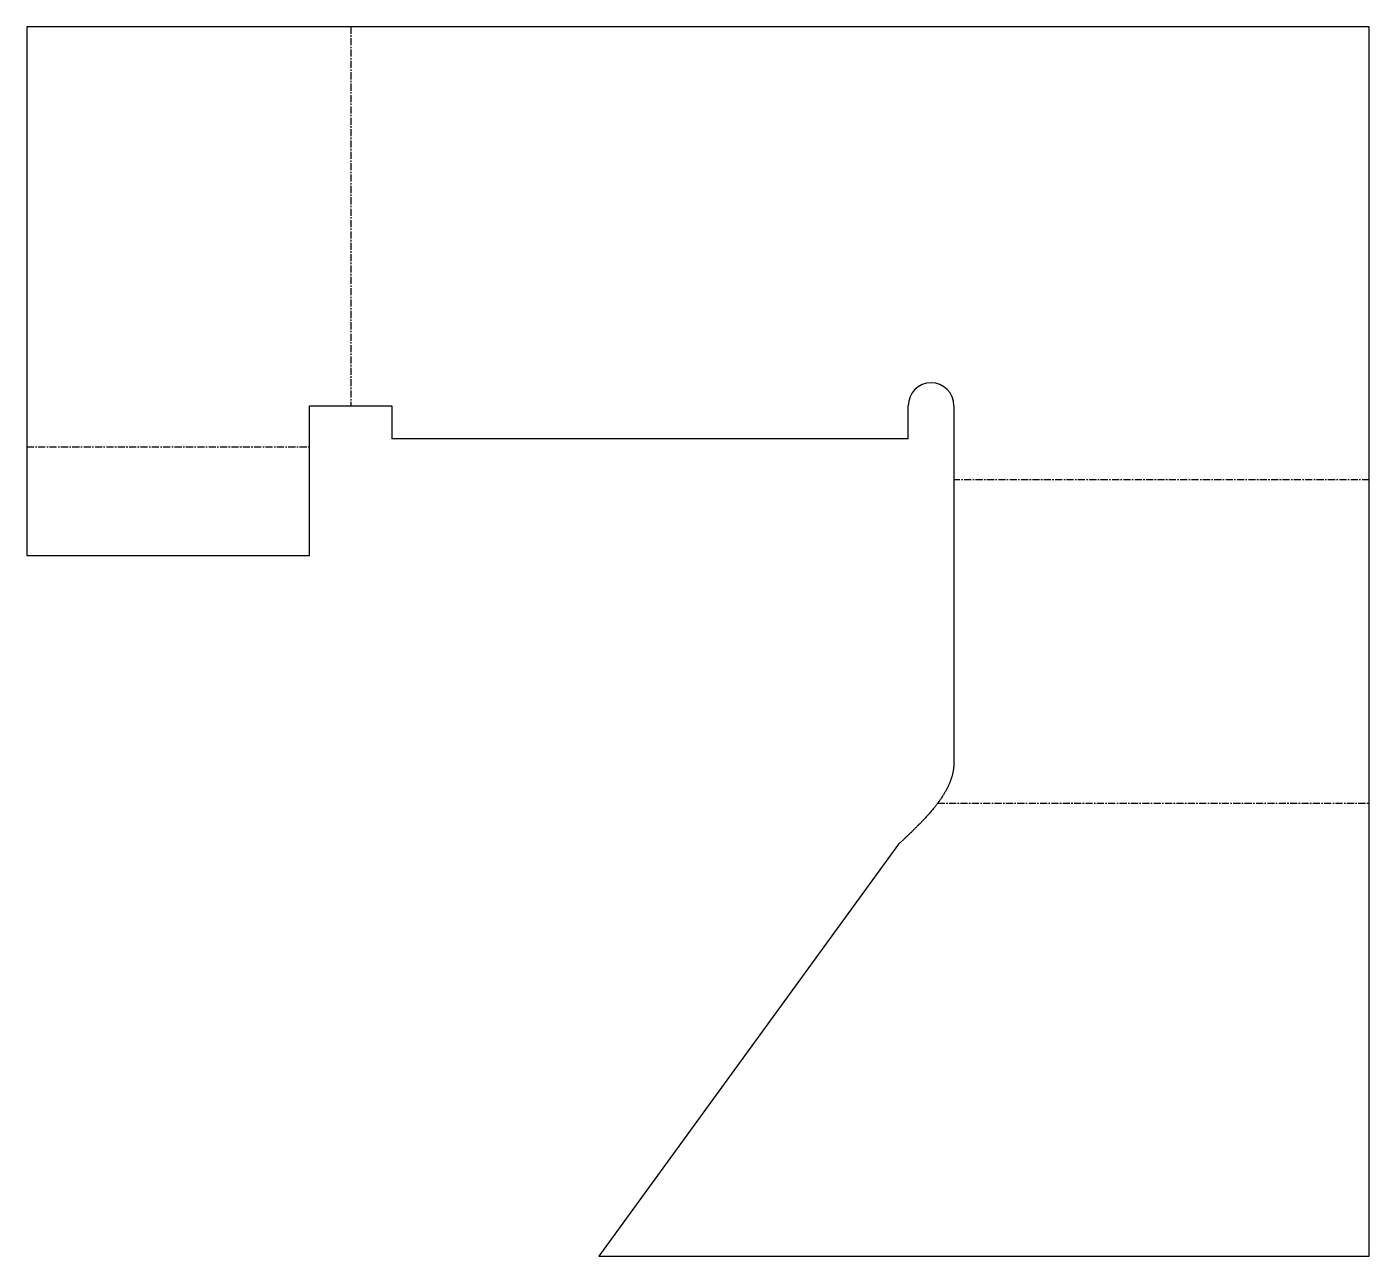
# Model space of a CAD drawing. Extents: x -62.4 to 31.1, y -15.1 to 70.6.
import ezdxf

# ---------------------------------------------------------------- set-up
doc = ezdxf.new("R2010")
doc.units = 0
doc.linetypes.add('CENTER', pattern=[0.787402, 0.492126, -0.098425, 0.098425, -0.098425])
for name, color, linetype in [('SHEETMETAL_BEND_LINES_DOWN', 7, 'CENTER'), ('SHEETMETAL_BEND_LINES_UP', 7, 'CENTER'), ('VISIBLE', 7, 'CONTINUOUS')]:
    doc.layers.add(name, color=color, linetype=linetype)

msp = doc.modelspace()

# ---------------------------------------------------------------- linework, layer by layer
at = {"layer": 'SHEETMETAL_BEND_LINES_DOWN'}
for p, q in [((-39.86, 70.607), (-39.86, 44.199)), ((31.118, 39.032), (2.184, 39.032)), ((1.054, 16.499), (31.118, 16.499))]:
    msp.add_line(p, q, dxfattribs=at)
at = {"layer": 'SHEETMETAL_BEND_LINES_UP'}
msp.add_line((-62.427, 41.332), (-42.727, 41.332), dxfattribs=at)
at = {"layer": 'VISIBLE'}
for p, q in [((31.118, 70.607), (-62.427, 70.607)), ((-62.427, 70.607), (-62.427, 33.766)), ((31.118, -15.075), (31.118, 70.607)), ((-42.727, 33.766), (-42.727, 44.199)), ((-42.727, 44.199), (-36.994, 44.199)), ((-36.994, 44.199), (-36.994, 41.899)), ((-1.004, 41.899), (-1.004, 44.199)), ((2.184, 44.199), (2.184, 19.366)), ((-1.004, 41.899), (-36.994, 41.899)), ((-62.427, 33.766), (-42.727, 33.766)), ((-1.674, 13.632), (-22.572, -15.075)), ((-22.572, -15.075), (31.118, -15.075))]:
    msp.add_line(p, q, dxfattribs=at)
msp.add_arc((0.59, 44.199), 1.594, 0, 180, dxfattribs=at)
msp.add_open_spline([(2.184, 19.366), (2.184, 18.658), (1.89, 17.932), (1.613, 17.247), (1.054, 16.499), (0.571, 15.853), (-0.198, 15.066), (-0.51, 14.746), (-0.922, 14.349), (-1.17, 14.11), (-1.674, 13.632)], degree=2, knots=[0, 0, 0, 0.25, 0.25, 0.5, 0.5, 0.75, 0.75, 0.875, 0.875, 1, 1, 1], dxfattribs=at)

doc.saveas('drawing.dxf')
